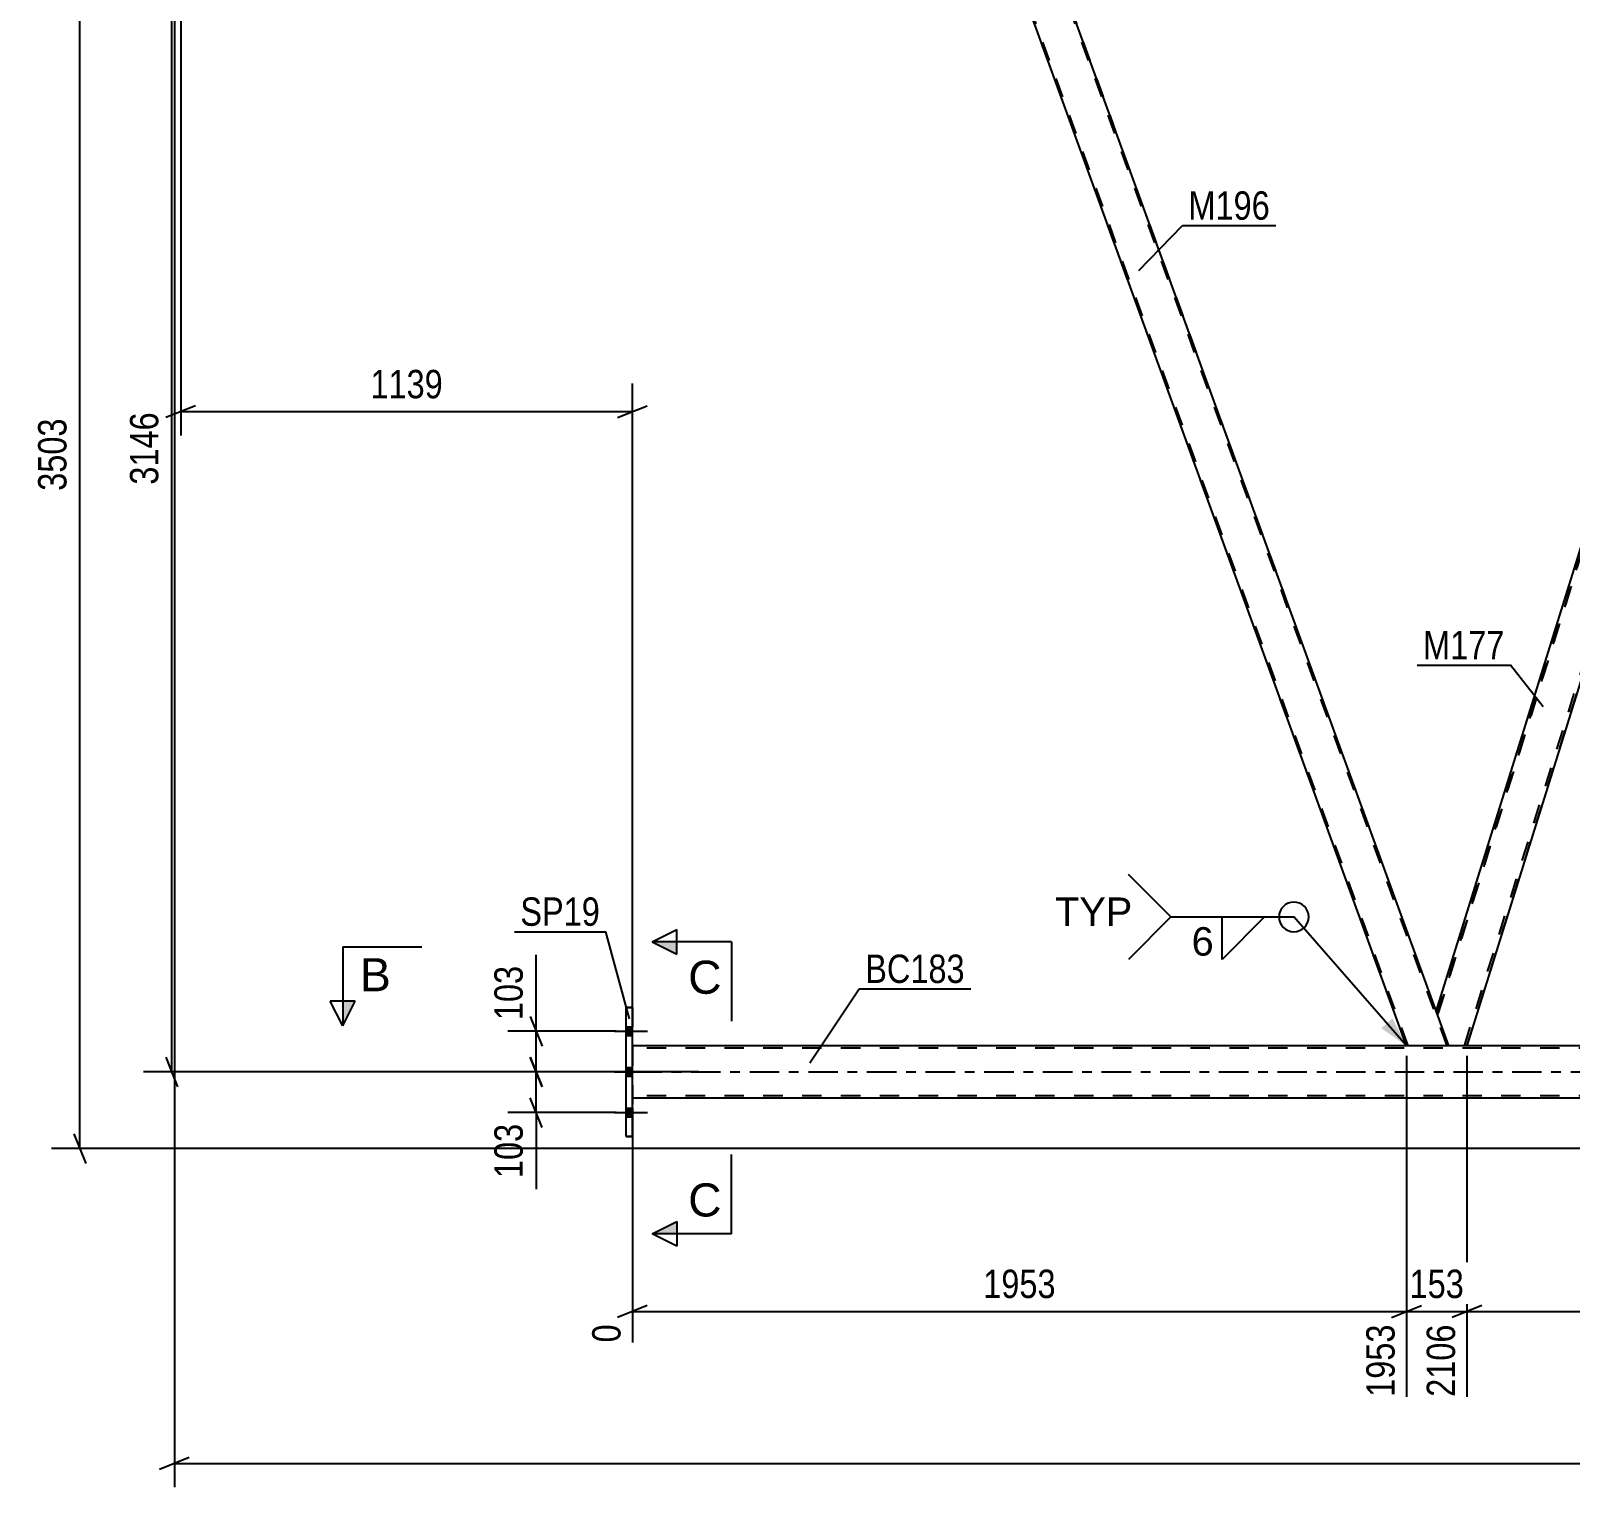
# Model space of a CAD drawing. Header units: millimetres. Extents: x 0 to 1757, y 0 to 560.
# Drawn here: x 1020.4 to 1175.8, y 259 to 406 of the extents above; entities that cross this region are included whole.
import ezdxf

# ---------------------------------------------------------------- set-up
doc = ezdxf.new("R2010")
doc.units = ezdxf.units.MM
doc.linetypes.add('DXK_LINE_DOT2', pattern=[3.9198, 1.9599, -1.9599])
doc.linetypes.add('DXK_LINE_DOT3', pattern=[5.9187, 2.979, -0.9799, 0.9799, -0.9799])
doc.styles.add('Arial', font='ARIAL.TTF', dxfattribs={"height": 0.2})
doc.styles.add('Arial Narrow', font='ARIALN.TTF', dxfattribs={"height": 0.2})

# ---------------------------------------------------------------- blocks, each defined once
blk = doc.blocks.new('Bolt-814276635-3977 - 3541')
at = {"linetype": 'Continuous'}
for points in [[(1081.11, 304.62), (1081.11, 305.5), (1080.47, 305.5), (1080.47, 304.62)], [(1081.11, 304.62), (1081.11, 305.5), (1080.47, 305.5), (1080.47, 304.62)], [(1081.11, 304.62), (1081.11, 305.5), (1080.47, 305.5), (1080.47, 304.62)], [(1081.11, 300.52), (1081.11, 301.4), (1080.47, 301.4), (1080.47, 300.52)], [(1081.11, 300.52), (1081.11, 301.4), (1080.47, 301.4), (1080.47, 300.52)], [(1081.11, 296.42), (1081.11, 297.3), (1080.47, 297.3), (1080.47, 296.42)], [(1081.11, 296.42), (1081.11, 297.3), (1080.47, 297.3), (1080.47, 296.42)], [(1081.11, 296.42), (1081.11, 297.3), (1080.47, 297.3), (1080.47, 296.42)]]:
    blk.add_hatch(color=1, dxfattribs=at).paths.add_polyline_path(points)
at = {"color": 1, "linetype": 'Continuous'}
for p, q in [((1079.31, 305.06), (1082.63, 305.06)), ((1079.31, 305.06), (1082.63, 305.06)), ((1079.31, 305.06), (1082.63, 305.06)), ((1080.47, 305.5), (1081.11, 305.5)), ((1080.47, 305.5), (1081.11, 305.5)), ((1080.47, 305.5), (1081.11, 305.5)), ((1080.47, 304.62), (1081.11, 304.62)), ((1080.47, 304.62), (1081.11, 304.62)), ((1080.47, 304.62), (1081.11, 304.62)), ((1079.31, 300.96), (1082.63, 300.96)), ((1079.31, 300.96), (1082.63, 300.96)), ((1080.47, 301.4), (1081.11, 301.4)), ((1080.47, 301.4), (1081.11, 301.4)), ((1080.47, 300.52), (1081.11, 300.52)), ((1080.47, 300.52), (1081.11, 300.52)), ((1079.31, 296.86), (1082.63, 296.86)), ((1079.31, 296.86), (1082.63, 296.86)), ((1079.31, 296.86), (1082.63, 296.86)), ((1080.47, 297.3), (1081.11, 297.3)), ((1080.47, 297.3), (1081.11, 297.3)), ((1080.47, 297.3), (1081.11, 297.3)), ((1080.47, 296.42), (1081.11, 296.42)), ((1080.47, 296.42), (1081.11, 296.42)), ((1080.47, 296.42), (1081.11, 296.42))]:
    blk.add_line(p, q, dxfattribs=at)
blk = doc.blocks.new('Part-814276635-3772 - 3541')
at = {"color": 2, "linetype": 'Continuous'}
for p, q in [((1239.91, 303.6), (1081.11, 303.6)), ((1239.91, 298.32), (1081.11, 298.32))]:
    blk.add_line(p, q, dxfattribs=at)
at = {"color": 7, "linetype": 'DXK_LINE_DOT2'}
for p, q in [((1703.85, 303.6), (1081.11, 303.6)), ((1081.11, 303.6), (1081.11, 303.6)), ((1081.11, 303.6), (1081.11, 303.56)), ((1081.11, 303.56), (1081.11, 303.6)), ((1081.11, 303.56), (1081.11, 303.46)), ((1081.11, 303.46), (1081.11, 303.56)), ((1081.11, 303.46), (1081.11, 303.3)), ((1081.11, 303.3), (1081.11, 303.46)), ((1703.85, 303.36), (1081.11, 303.36)), ((1703.85, 303.36), (1081.11, 303.36)), ((1081.11, 303.36), (1081.11, 303.36)), ((1081.11, 303.34), (1081.11, 303.36)), ((1081.11, 303.36), (1081.11, 303.34)), ((1081.11, 298.63), (1081.11, 303.34)), ((1081.11, 303.34), (1081.11, 303.29)), ((1081.11, 298.62), (1081.11, 303.3)), ((1081.11, 298.62), (1081.11, 303.3)), ((1081.11, 298.58), (1081.11, 303.29)), ((1081.11, 298.58), (1081.11, 298.63)), ((1081.11, 298.62), (1081.11, 298.46)), ((1081.11, 298.46), (1081.11, 298.62)), ((1081.11, 298.56), (1081.11, 298.58)), ((1081.11, 298.56), (1081.11, 298.58)), ((1703.85, 298.56), (1081.11, 298.56)), ((1703.85, 298.56), (1081.11, 298.56)), ((1081.11, 298.56), (1081.11, 298.56)), ((1081.11, 298.46), (1081.11, 298.36)), ((1081.11, 298.36), (1081.11, 298.46)), ((1081.11, 298.36), (1081.11, 298.32)), ((1081.11, 298.32), (1081.11, 298.36)), ((1081.11, 298.32), (1081.11, 298.32)), ((1703.85, 298.32), (1081.11, 298.32))]:
    blk.add_line(p, q, dxfattribs=at)
at = {"color": 7, "linetype": 'DXK_LINE_DOT3'}
blk.add_line((1081.11, 300.96), (1703.85, 300.96), dxfattribs=at)
blk = doc.blocks.new('Part-814276635-3793 - 3541')
at = {"color": 2, "linetype": 'Continuous'}
for p, q in [((1162.23, 307.07), (1198.94, 424.82)), ((1200.25, 424.82), (1198.94, 424.82)), ((1201.78, 420.62), (1200.25, 424.82)), ((1201.8, 420.57), (1165.34, 303.6)), ((1163.5, 303.6), (1162.25, 307.02))]:
    blk.add_line(p, q, dxfattribs=at)
at = {"color": 7, "linetype": 'DXK_LINE_DOT2'}
for p, q in [((1198.94, 424.82), (1162.23, 307.07)), ((1199.19, 424.82), (1162.37, 306.7)), ((1162.37, 306.7), (1199.19, 424.82)), ((1201.8, 420.57), (1200.25, 424.82)), ((1165.09, 303.6), (1201.67, 420.94)), ((1165.09, 303.6), (1201.67, 420.94)), ((1165.34, 303.6), (1201.8, 420.57)), ((1201.67, 420.94), (1201.67, 420.94)), ((1201.78, 420.62), (1201.8, 420.57)), ((1201.8, 420.57), (1201.8, 420.57)), ((1163.5, 303.6), (1162.23, 307.07)), ((1162.23, 307.07), (1162.23, 307.07)), ((1162.23, 307.07), (1162.25, 307.02)), ((1162.37, 306.7), (1162.37, 306.7)), ((1165.34, 303.6), (1163.5, 303.6))]:
    blk.add_line(p, q, dxfattribs=at)
blk = doc.blocks.new('Part-814276635-3811 - 3541')
at = {"color": 2, "linetype": 'Continuous'}
for p, q in [((1080.47, 294.46), (1080.47, 307.46)), ((1081.11, 307.46), (1080.47, 307.46)), ((1080.47, 294.46), (1080.47, 307.46)), ((1081.11, 294.46), (1081.11, 307.46)), ((1080.47, 294.46), (1081.11, 294.46))]:
    blk.add_line(p, q, dxfattribs=at)
at = {"color": 7, "linetype": 'DXK_LINE_DOT2'}
for p, q in [((1080.47, 307.46), (1081.11, 307.46)), ((1080.47, 307.46), (1080.47, 307.46)), ((1081.11, 307.46), (1081.11, 294.46)), ((1081.11, 307.46), (1081.11, 307.46)), ((1081.11, 294.46), (1080.47, 294.46)), ((1080.47, 294.46), (1080.47, 294.46)), ((1081.11, 294.46), (1081.11, 294.46))]:
    blk.add_line(p, q, dxfattribs=at)
blk = doc.blocks.new('Part-814276635-3833 - 3541')
at = {"color": 7, "linetype": 'DXK_LINE_DOT2'}
for p, q in [((1159.24, 303.6), (1115.12, 424.82)), ((1115.27, 424.42), (1115.12, 424.82)), ((1115.12, 424.82), (1115.12, 424.82)), ((1115.12, 424.82), (1115.15, 424.82)), ((1115.46, 424.82), (1115.12, 424.82)), ((1115.22, 424.82), (1118.95, 424.82)), ((1159.41, 303.6), (1115.29, 424.82)), ((1159.41, 303.6), (1115.29, 424.82)), ((1115.29, 424.82), (1115.29, 424.82)), ((1163.33, 303.6), (1119.21, 424.82)), ((1163.33, 303.6), (1119.21, 424.82)), ((1119.21, 424.82), (1119.21, 424.82)), ((1163.5, 303.6), (1119.38, 424.82)), ((1163.5, 303.6), (1162.25, 307.02)), ((1163.5, 303.6), (1159.24, 303.6))]:
    blk.add_line(p, q, dxfattribs=at)
at = {"color": 2, "linetype": 'Continuous'}
for p, q in [((1159.24, 303.6), (1115.27, 424.42)), ((1119.04, 424.82), (1118.95, 424.82)), ((1119.38, 424.82), (1119.04, 424.82)), ((1162.25, 307.02), (1119.38, 424.82)), ((1119.38, 424.82), (1119.38, 424.82))]:
    blk.add_line(p, q, dxfattribs=at)
blk = doc.blocks.new('StraightDimension-814276635-4717 - 3541')
at = {"color": 7, "linetype": 'Continuous'}
for p, q in [((1035.53, 423.82), (1035.53, 365.2)), ((1081.11, 304.6), (1081.11, 370.45)), ((1037.03, 368.2), (1034.03, 367)), ((1035.53, 367.6), (1081.11, 367.6)), ((1079.61, 367), (1082.61, 368.2))]:
    blk.add_line(p, q, dxfattribs=at)
at = {"color": 0}
blk.add_wipeout([(1062.58, 368.35), (1062.58, 372.55), (1054.07, 372.55), (1054.07, 368.35)], dxfattribs=at)
at = {"color": 3, "style": 'Arial Narrow'}
blk.add_text('1139', height=2.863, dxfattribs=at).set_placement((1054.67, 368.95))
blk = doc.blocks.new('StraightDimension-814276635-4756 - 3541')
at = {"color": 7, "linetype": 'Continuous'}
for p, q in [((1070.79, 302.46), (1071.99, 299.46)), ((1087.82, 300.96), (1068.54, 300.96)), ((1071.39, 296.86), (1071.39, 300.96)), ((1071.99, 295.36), (1070.79, 298.36)), ((1079.47, 296.86), (1068.54, 296.86))]:
    blk.add_line(p, q, dxfattribs=at)
at = {"color": 0}
blk.add_wipeout([(1070.64, 296.34), (1066.44, 296.34), (1066.44, 289.65), (1070.64, 289.65)], dxfattribs=at)
at = {"color": 7, "linetype": 'Continuous'}
blk.add_line((1071.39, 296.86), (1071.39, 289.13), dxfattribs=at)
blk.add_line((1071.39, 296.86), (1071.39, 289.13), dxfattribs=at)
at = {"color": 3, "style": 'Arial Narrow'}
blk.add_text('103', height=2.863, rotation=90.0002, dxfattribs=at).set_placement((1070.04, 290.25))
blk = doc.blocks.new('StraightDimension-814276635-4162 - 3541')
at = {"color": 7, "linetype": 'Continuous'}
for p, q in [((1025.94, 431.82), (1024.74, 434.82)), ((1033.89, 433.32), (1022.49, 433.32)), ((1025.34, 293.22), (1025.34, 433.32)), ((1024.74, 294.72), (1025.94, 291.72)), ((1238.91, 293.22), (1022.49, 293.22))]:
    blk.add_line(p, q, dxfattribs=at)
at = {"color": 0}
blk.add_wipeout([(1024.59, 367.52), (1020.39, 367.52), (1020.39, 359.01), (1024.59, 359.01)], dxfattribs=at)
at = {"color": 3, "style": 'Arial Narrow'}
blk.add_text('3503', height=2.863, rotation=90.0002, dxfattribs=at).set_placement((1023.99, 359.61))
blk = doc.blocks.new('StraightDimension-814276635-4176 - 3541')
at = {"color": 7, "linetype": 'Continuous'}
for p, q in [((1035.21, 425.32), (1034.01, 428.32)), ((1033.89, 426.82), (1031.76, 426.82)), ((1034.61, 300.96), (1034.61, 426.82)), ((1034.01, 302.46), (1035.21, 299.46)), ((1087.82, 300.96), (1031.76, 300.96))]:
    blk.add_line(p, q, dxfattribs=at)
at = {"color": 0}
blk.add_wipeout([(1033.86, 368.15), (1029.66, 368.15), (1029.66, 359.63), (1033.86, 359.63)], dxfattribs=at)
at = {"color": 3, "style": 'Arial Narrow'}
blk.add_text('3146', height=2.863, rotation=90.0002, dxfattribs=at).set_placement((1033.26, 360.23))
blk = doc.blocks.new('StraightDimension-814276635-4181 - 3541')
at = {"color": 7, "linetype": 'Continuous'}
for p, q in [((1165.34, 302.6), (1165.34, 268.17)), ((1244.38, 302.58), (1244.38, 268.17)), ((1166.84, 277.39), (1163.84, 276.19)), ((1165.34, 276.79), (1244.38, 276.79)), ((1242.88, 276.19), (1245.88, 277.39))]:
    blk.add_line(p, q, dxfattribs=at)
at = {"color": 0}
blk.add_wipeout([(1209.12, 277.54), (1209.12, 281.74), (1200.61, 281.74), (1200.61, 277.54)], dxfattribs=at)
at = {"color": 0, "linetype": 'Continuous'}
blk.add_wipeout([(1243.78, 276.09), (1239.58, 276.09), (1239.58, 267.57), (1243.78, 267.57)], dxfattribs=at)
at = {"color": 3, "style": 'Arial Narrow'}
blk.add_text('1976', height=2.863, dxfattribs=at).set_placement((1201.21, 278.14))
at = {"color": 3, "linetype": 'Continuous', "style": 'Arial Narrow'}
blk.add_text('4082', height=2.863, rotation=90.0002, dxfattribs=at).set_placement((1243.18, 268.17))
blk = doc.blocks.new('StraightDimension-814276635-4206 - 3541')
at = {"color": 7, "linetype": 'Continuous'}
for p, q in [((1159.24, 302.6), (1159.24, 268.17)), ((1165.34, 302.6), (1165.34, 268.17)), ((1157.74, 276.19), (1160.74, 277.39)), ((1159.24, 276.79), (1165.34, 276.79)), ((1166.84, 277.39), (1163.84, 276.19))]:
    blk.add_line(p, q, dxfattribs=at)
at = {"color": 0}
blk.add_wipeout([(1165.63, 277.54), (1165.63, 281.74), (1158.95, 281.74), (1158.95, 277.54)], dxfattribs=at)
at = {"color": 0, "linetype": 'Continuous'}
blk.add_wipeout([(1164.74, 276.09), (1160.54, 276.09), (1160.54, 267.57), (1164.74, 267.57)], dxfattribs=at)
at = {"color": 3, "style": 'Arial Narrow'}
blk.add_text('153', height=2.863, dxfattribs=at).set_placement((1159.55, 278.14))
at = {"color": 3, "linetype": 'Continuous', "style": 'Arial Narrow'}
blk.add_text('2106', height=2.863, rotation=90.0002, dxfattribs=at).set_placement((1164.14, 268.17))
blk = doc.blocks.new('StraightDimension-814276635-4225 - 3541')
at = {"color": 7, "linetype": 'Continuous'}
for p, q in [((1159.24, 302.6), (1159.24, 268.17)), ((1081.11, 297.32), (1081.11, 273.66)), ((1082.61, 277.39), (1079.61, 276.19)), ((1081.11, 276.79), (1159.24, 276.79)), ((1157.74, 276.19), (1160.74, 277.39))]:
    blk.add_line(p, q, dxfattribs=at)
at = {"color": 0}
blk.add_wipeout([(1124.43, 277.54), (1124.43, 281.74), (1115.92, 281.74), (1115.92, 277.54)], dxfattribs=at)
at = {"color": 0, "linetype": 'Continuous'}
for points in [[(1080.51, 276.09), (1076.31, 276.09), (1076.31, 273.06), (1080.51, 273.06)], [(1158.64, 276.09), (1154.44, 276.09), (1154.44, 267.57), (1158.64, 267.57)]]:
    blk.add_wipeout(points, dxfattribs=at)
at = {"color": 3, "style": 'Arial Narrow'}
blk.add_text('1953', height=2.863, dxfattribs=at).set_placement((1116.52, 278.14))
at = {"color": 3, "linetype": 'Continuous', "style": 'Arial Narrow'}
for s, height, p in [('0', 2.86, (1079.91, 273.66)), ('1953', 2.863, (1158.04, 268.17))]:
    blk.add_text(s, height=height, rotation=90.0002, dxfattribs=at).set_placement(p)
blk = doc.blocks.new('StraightDimension-814276635-4445 - 3541')
at = {"color": 7, "linetype": 'Continuous'}
for p, q in [((1034.89, 419.32), (1034.89, 259.05)), ((1036.39, 262.05), (1033.39, 260.85)), ((1034.89, 261.45), (1722.07, 261.45))]:
    blk.add_line(p, q, dxfattribs=at)
blk = doc.blocks.new('StraightDimension-814276635-4764 - 3541')
at = {"color": 7, "linetype": 'Continuous'}
for p, q in [((1070.79, 306.56), (1071.99, 303.56)), ((1079.47, 305.06), (1068.54, 305.06)), ((1071.39, 300.96), (1071.39, 305.06)), ((1071.99, 299.46), (1070.79, 302.46)), ((1087.82, 300.96), (1068.54, 300.96))]:
    blk.add_line(p, q, dxfattribs=at)
at = {"color": 0}
blk.add_wipeout([(1070.64, 312.27), (1066.44, 312.27), (1066.44, 305.59), (1070.64, 305.59)], dxfattribs=at)
at = {"color": 7, "linetype": 'Continuous'}
blk.add_line((1071.39, 305.06), (1071.39, 312.79), dxfattribs=at)
blk.add_line((1071.39, 305.06), (1071.39, 312.79), dxfattribs=at)
at = {"color": 3, "style": 'Arial Narrow'}
blk.add_text('103', height=2.863, rotation=90.0002, dxfattribs=at).set_placement((1070.04, 306.19))
blk = doc.blocks.new('SectionMark-814276635-4990 - 3541')
at = {"linetype": 'Continuous'}
blk.add_hatch(color=6, dxfattribs=at).paths.add_polyline_path([(1051.87, 308.1), (1053.12, 308.1), (1051.87, 305.6)])
at = {"color": 6, "linetype": 'Continuous'}
for p, q in [((1051.87, 313.6), (1059.87, 313.6)), ((1051.87, 313.6), (1051.87, 305.6)), ((1051.87, 305.6), (1050.62, 308.1)), ((1053.12, 308.1), (1050.62, 308.1)), ((1051.87, 305.6), (1053.12, 308.1))]:
    blk.add_line(p, q, dxfattribs=at)
at = {"color": 0, "linetype": 'Continuous'}
blk.add_wipeout([(1056.73, 309.1), (1056.73, 312.6), (1053.62, 312.6), (1053.62, 309.1)], dxfattribs=at)
at = {"color": 3, "linetype": 'Continuous', "style": 'Arial'}
blk.add_text('B', height=3.34, dxfattribs=at).set_placement((1053.62, 309.1))
blk = doc.blocks.new('Mark-814276635-3768 - 3541')
at = {"color": 0}
blk.add_wipeout([(1114.66, 309.94), (1114.66, 312.94), (1104.61, 312.94), (1104.61, 309.94)], dxfattribs=at)
blk.add_wipeout([(1114.66, 309.94), (1114.66, 312.94), (1104.61, 312.94), (1104.61, 309.94)], dxfattribs=at)
at = {"color": 30, "linetype": 'Continuous'}
for p, q in [((1099.02, 301.88), (1104.01, 309.34)), ((1104.01, 309.34), (1115.26, 309.34))]:
    blk.add_line(p, q, dxfattribs=at)
at = {"color": 3, "style": 'Arial Narrow'}
blk.add_text('BC183', height=2.863, dxfattribs=at).set_placement((1104.61, 309.94))
blk = doc.blocks.new('Mark-814276635-3789 - 3541')
at = {"color": 0}
blk.add_wipeout([(1169.13, 342.61), (1169.13, 345.61), (1160.91, 345.61), (1160.91, 342.61)], dxfattribs=at)
blk.add_wipeout([(1169.13, 342.61), (1169.13, 345.61), (1160.91, 345.61), (1160.91, 342.61)], dxfattribs=at)
at = {"color": 30, "linetype": 'Continuous'}
for p in [(1160.31, 342.01), (1173.03, 337.82)]:
    blk.add_line(p, (1169.73, 342.01), dxfattribs=at)
at = {"color": 3, "style": 'Arial Narrow'}
blk.add_text('M177', height=2.863, dxfattribs=at).set_placement((1160.91, 342.61))
blk = doc.blocks.new('Mark-814276635-3807 - 3541')
at = {"color": 0}
blk.add_wipeout([(1077.84, 315.71), (1077.84, 318.71), (1069.8, 318.71), (1069.8, 315.71)], dxfattribs=at)
blk.add_wipeout([(1077.84, 315.71), (1077.84, 318.71), (1069.8, 318.71), (1069.8, 315.71)], dxfattribs=at)
at = {"color": 30, "linetype": 'Continuous'}
for p in [(1069.2, 315.11), (1080.83, 306.33)]:
    blk.add_line(p, (1078.44, 315.11), dxfattribs=at)
at = {"color": 3, "style": 'Arial Narrow'}
blk.add_text('SP19', height=2.863, dxfattribs=at).set_placement((1069.8, 315.71))
blk = doc.blocks.new('Mark-814276635-3829 - 3541')
at = {"color": 0}
blk.add_wipeout([(1145.46, 386.97), (1145.46, 389.97), (1137.23, 389.97), (1137.23, 386.97)], dxfattribs=at)
blk.add_wipeout([(1145.46, 386.97), (1145.46, 389.97), (1137.23, 389.97), (1137.23, 386.97)], dxfattribs=at)
at = {"color": 30, "linetype": 'Continuous'}
for p, q in [((1132.22, 381.84), (1136.63, 386.37)), ((1136.63, 386.37), (1146.06, 386.37))]:
    blk.add_line(p, q, dxfattribs=at)
at = {"color": 3, "style": 'Arial Narrow'}
blk.add_text('M196', height=2.863, dxfattribs=at).set_placement((1137.23, 386.97))
blk = doc.blocks.new('SectionMark-814276635-4992 - 3541')
at = {"linetype": 'Continuous'}
for points in [[(1085.61, 314.1), (1085.61, 312.85), (1083.11, 314.1)], [(1085.61, 285.87), (1085.61, 284.62), (1083.11, 284.62)]]:
    blk.add_hatch(color=6, dxfattribs=at).paths.add_polyline_path(points)
at = {"color": 6, "linetype": 'Continuous'}
for p, q in [((1083.11, 314.1), (1085.61, 315.35)), ((1091.11, 314.1), (1083.11, 314.1)), ((1083.11, 314.1), (1085.61, 312.85)), ((1085.61, 312.85), (1085.61, 315.35)), ((1091.11, 314.1), (1091.11, 306.1)), ((1091.11, 284.62), (1091.11, 292.62)), ((1083.11, 284.62), (1085.61, 285.87)), ((1091.11, 284.62), (1083.11, 284.62)), ((1085.61, 283.37), (1083.11, 284.62)), ((1085.61, 285.87), (1085.61, 283.37))]:
    blk.add_line(p, q, dxfattribs=at)
at = {"color": 0, "linetype": 'Continuous'}
for points in [[(1090.11, 308.85), (1090.11, 312.35), (1086.74, 312.35), (1086.74, 308.85)], [(1090.11, 286.37), (1090.11, 289.87), (1086.74, 289.87), (1086.74, 286.37)]]:
    blk.add_wipeout(points, dxfattribs=at)
at = {"color": 3, "linetype": 'Continuous', "style": 'Arial'}
for p in [(1086.74, 308.85), (1086.74, 286.37)]:
    blk.add_text('C', height=3.34, dxfattribs=at).set_placement(p)
blk = doc.blocks.new('WeldMark-814276635-5013 - 3541')
at = {"linetype": 'Continuous'}
blk.add_hatch(color=30, dxfattribs=at).paths.add_polyline_path([(1157.83, 306.35), (1159.24, 303.6), (1156.7, 305.37)])
at = {"color": 3, "linetype": 'Continuous'}
for q in [(1131.17, 320.89), (1131.17, 312.31)]:
    blk.add_line((1135.45, 316.6), q, dxfattribs=at)
at = {"color": 30, "linetype": 'Continuous'}
blk.add_line((1159.24, 303.6), (1147.87, 316.6), dxfattribs=at)
at = {"color": 3, "linetype": 'Continuous'}
for start, end in [(90, 270), (270, 90)]:
    blk.add_arc((1147.87, 316.6), 1.5, start, end, dxfattribs=at)
at = {"color": 0}
blk.add_wipeout([(1139.97, 312.5), (1139.97, 315.9), (1137.35, 315.9), (1137.35, 312.5)], dxfattribs=at)
at = {"color": 30, "linetype": 'Continuous'}
blk.add_line((1135.45, 316.6), (1147.87, 316.6), dxfattribs=at)
at = {"color": 3, "linetype": 'Continuous'}
for p, q in [((1140.63, 316.6), (1144.92, 316.6)), ((1144.92, 316.6), (1140.63, 312.31)), ((1140.63, 312.31), (1140.63, 316.6))]:
    blk.add_line(p, q, dxfattribs=at)
at = {"color": 3, "style": 'Arial'}
blk.add_text('6', height=2.87, dxfattribs=at).set_placement((1137.55, 312.7))
at = {"color": 0, "linetype": 'Continuous'}
blk.add_wipeout([(1131.55, 315.7), (1131.55, 318.7), (1123.78, 318.7), (1123.78, 315.7)], dxfattribs=at)
blk.add_wipeout([(1131.55, 315.7), (1131.55, 318.7), (1123.78, 318.7), (1123.78, 315.7)], dxfattribs=at)
at = {"color": 3, "linetype": 'Continuous', "style": 'Arial'}
blk.add_text('TYP', height=2.865, dxfattribs=at).set_placement((1123.78, 315.7))

msp = doc.modelspace()

# ---------------------------------------------------------------- block references
for name in ['Part-814276635-3833 - 3541', 'Part-814276635-3793 - 3541', 'Part-814276635-3811 - 3541', 'Bolt-814276635-3977 - 3541', 'Part-814276635-3772 - 3541']:
    msp.add_blockref(name, (0, 0))

# ---------------------------------------------------------------- next in the draw order: block references
for name in ['StraightDimension-814276635-4717 - 3541', 'StraightDimension-814276635-4756 - 3541']:
    msp.add_blockref(name, (0, 0))

# ---------------------------------------------------------------- next in the draw order: block references
msp.add_blockref('StraightDimension-814276635-4162 - 3541', (0, 0))

# ---------------------------------------------------------------- next in the draw order: block references
for name in ['StraightDimension-814276635-4176 - 3541', 'StraightDimension-814276635-4181 - 3541']:
    msp.add_blockref(name, (0, 0))

# ---------------------------------------------------------------- next in the draw order: block references
msp.add_blockref('StraightDimension-814276635-4206 - 3541', (0, 0))

# ---------------------------------------------------------------- next in the draw order: block references
msp.add_blockref('StraightDimension-814276635-4225 - 3541', (0, 0))

# ---------------------------------------------------------------- next in the draw order: block references
msp.add_blockref('StraightDimension-814276635-4445 - 3541', (0, 0))

# ---------------------------------------------------------------- next in the draw order: block references
for name in ['Mark-814276635-3829 - 3541', 'Mark-814276635-3789 - 3541', 'StraightDimension-814276635-4764 - 3541']:
    msp.add_blockref(name, (0, 0))

# ---------------------------------------------------------------- next in the draw order: block references
msp.add_blockref('SectionMark-814276635-4990 - 3541', (0, 0))

# ---------------------------------------------------------------- next in the draw order: block references
for name in ['WeldMark-814276635-5013 - 3541', 'Mark-814276635-3807 - 3541', 'SectionMark-814276635-4992 - 3541', 'Mark-814276635-3768 - 3541']:
    msp.add_blockref(name, (0, 0))

doc.saveas('drawing.dxf')
